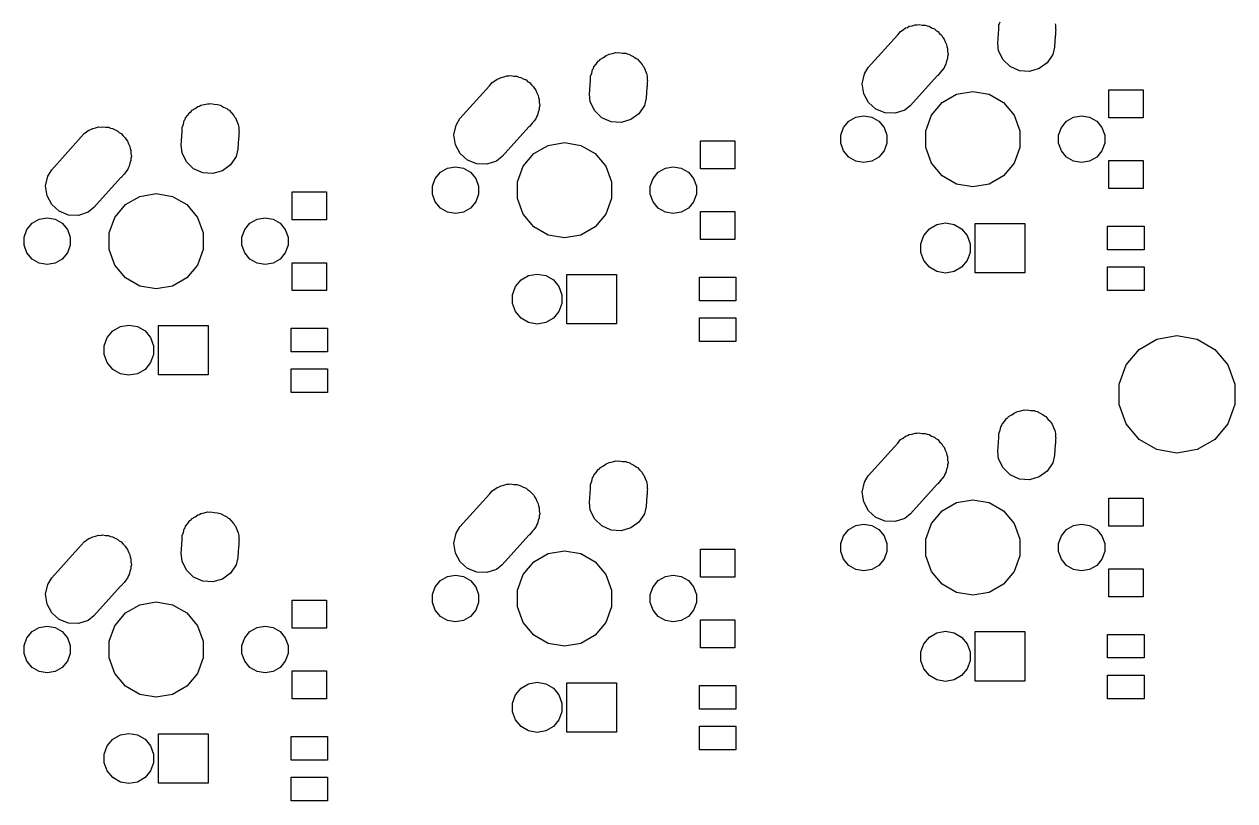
# Model space of a CAD drawing. Extents: x 31 to 333, y -143 to -29.
# Drawn here: x 203.4 to 259.9, y -88 to -51.8 of the extents above; entities that cross this region are included whole.
import ezdxf

# ---------------------------------------------------------------- set-up
doc = ezdxf.new("R2010")
doc.units = 0
doc.header["$MEASUREMENT"] = 0
doc.layers.add('BLACK', color=7, linetype='CONTINUOUS')

msp = doc.modelspace()

# ---------------------------------------------------------------- linework, layer by layer
at = {"layer": 'BLACK', "linetype": 'CONTINUOUS'}
for p, q in [((244.516, -51.9631), (244.607, -51.9335)), ((244.607, -51.9335), (244.69, -51.8857)), ((244.69, -51.8857), (244.828, -51.8614)), ((244.828, -51.8614), (244.96, -51.818)), ((244.96, -51.818), (245.056, -51.8211)), ((245.056, -51.8211), (245.15, -51.8046)), ((245.15, -51.8046), (245.288, -51.8288)), ((245.288, -51.8288), (245.427, -51.8335)), ((245.427, -51.8335), (245.516, -51.8691)), ((245.516, -51.8691), (245.61, -51.8857)), ((245.61, -51.8857), (245.731, -51.9556)), ((245.731, -51.9556), (245.861, -52.0078)), ((248.865, -51.8364), (248.921, -51.6827)), ((248.865, -52.0244), (248.865, -51.8364)), ((251.491, -51.7691), (251.515, -51.8364)), ((251.515, -51.8364), (251.515, -51.9999)), ((242.776, -53.8114), (244.149, -52.2815)), ((244.149, -52.2815), (244.285, -52.1193)), ((244.285, -52.1193), (244.406, -52.0494)), ((244.406, -52.0494), (244.516, -51.9631)), ((245.861, -52.0078), (245.932, -52.0716)), ((245.932, -52.0716), (246.015, -52.1193)), ((246.015, -52.1193), (246.105, -52.2264)), ((246.105, -52.2264), (246.209, -52.3198)), ((246.209, -52.3198), (246.254, -52.4041)), ((246.254, -52.4041), (246.315, -52.4773)), ((246.315, -52.4773), (246.363, -52.6087)), ((248.82, -52.6745), (248.865, -52.0244)), ((251.499, -52.3476), (251.464, -52.8568)), ((251.515, -52.3036), (251.499, -52.3476)), ((251.515, -51.9999), (251.52, -52.0455)), ((251.52, -52.0455), (251.515, -52.1156)), ((251.515, -52.1156), (251.515, -52.3036)), ((246.363, -52.6087), (246.429, -52.732)), ((246.429, -52.732), (246.442, -52.8266)), ((246.442, -52.8266), (246.475, -52.9164)), ((246.475, -52.9164), (246.475, -53.0562)), ((246.475, -53.0562), (246.495, -53.1946)), ((248.857, -53.0221), (248.82, -52.6745)), ((249.062, -53.4419), (248.857, -53.0221)), ((251.464, -52.8568), (251.38, -53.1961)), ((229.975, -53.7785), (230.08, -53.6532)), ((230.08, -53.6532), (230.171, -53.5176)), ((230.171, -53.5176), (230.229, -53.4754)), ((230.229, -53.4754), (230.275, -53.4206)), ((230.275, -53.4206), (230.417, -53.3388)), ((230.417, -53.3388), (230.549, -53.2425)), ((230.549, -53.2425), (230.618, -53.2227)), ((230.618, -53.2227), (230.68, -53.1869)), ((230.68, -53.1869), (230.841, -53.1585)), ((230.841, -53.1585), (230.998, -53.1133)), ((230.998, -53.1133), (231.069, -53.1182)), ((231.069, -53.1182), (231.14, -53.1058)), ((231.14, -53.1058), (231.301, -53.1342)), ((231.301, -53.1342), (231.464, -53.1455)), ((231.464, -53.1455), (231.53, -53.1745)), ((231.53, -53.1745), (231.6, -53.1869)), ((231.6, -53.1869), (231.742, -53.2687)), ((231.742, -53.2687), (231.891, -53.3351)), ((231.891, -53.3351), (231.943, -53.3848)), ((231.943, -53.3848), (232.005, -53.4206)), ((232.005, -53.4206), (232.11, -53.5459)), ((232.11, -53.5459), (232.228, -53.6594)), ((246.398, -53.6518), (246.348, -53.733)), ((246.427, -53.515), (246.398, -53.6518)), ((246.475, -53.3836), (246.427, -53.515)), ((246.495, -53.1946), (246.475, -53.2881)), ((246.475, -53.2881), (246.475, -53.3836)), ((249.399, -53.7661), (249.062, -53.4419)), ((251.119, -53.5837), (250.741, -53.8587)), ((251.38, -53.1961), (251.119, -53.5837)), ((225.778, -54.2427), (225.91, -54.1992)), ((225.91, -54.1992), (226.006, -54.2024)), ((226.006, -54.2024), (226.1, -54.1858)), ((226.1, -54.1858), (226.238, -54.2101)), ((226.238, -54.2101), (226.377, -54.2147)), ((226.377, -54.2147), (226.466, -54.2504)), ((229.815, -54.2176), (229.871, -54.0639)), ((229.815, -54.4056), (229.815, -54.2176)), ((229.871, -54.0639), (229.91, -53.9052)), ((229.91, -53.9052), (229.95, -53.8458)), ((229.95, -53.8458), (229.975, -53.7785)), ((232.228, -53.6594), (232.259, -53.7237)), ((232.259, -53.7237), (232.305, -53.7785)), ((232.305, -53.7785), (232.361, -53.9322)), ((232.361, -53.9322), (232.433, -54.0792)), ((232.433, -54.0792), (232.441, -54.1503)), ((232.441, -54.1503), (232.465, -54.2176)), ((232.465, -54.2176), (232.465, -54.3812)), ((242.495, -54.5654), (242.592, -54.1082)), ((242.592, -54.1082), (242.776, -53.8114)), ((245.995, -54.192), (244.749, -55.5812)), ((246.015, -54.1807), (245.995, -54.192)), ((246.151, -54.0186), (246.015, -54.1807)), ((246.214, -53.9486), (246.151, -54.0186)), ((246.225, -53.9298), (246.214, -53.9486)), ((246.315, -53.8227), (246.225, -53.9298)), ((246.348, -53.733), (246.315, -53.8227)), ((249.826, -53.9558), (249.399, -53.7661)), ((250.292, -53.9879), (249.826, -53.9558)), ((250.741, -53.8587), (250.292, -53.9879)), ((223.726, -56.1926), (225.099, -54.6627)), ((225.099, -54.6627), (225.235, -54.5006)), ((225.235, -54.5006), (225.356, -54.4307)), ((225.356, -54.4307), (225.466, -54.3444)), ((225.466, -54.3444), (225.557, -54.3147)), ((225.557, -54.3147), (225.64, -54.2669)), ((225.64, -54.2669), (225.778, -54.2427)), ((226.466, -54.2504), (226.56, -54.2669)), ((226.56, -54.2669), (226.681, -54.3369)), ((226.681, -54.3369), (226.811, -54.389)), ((226.811, -54.389), (226.882, -54.4528)), ((226.882, -54.4528), (226.965, -54.5006)), ((226.965, -54.5006), (227.055, -54.6077)), ((227.055, -54.6077), (227.159, -54.7011)), ((227.159, -54.7011), (227.204, -54.7854)), ((227.204, -54.7854), (227.265, -54.8585)), ((229.77, -55.0557), (229.815, -54.4056)), ((232.449, -54.7288), (232.414, -55.2381)), ((232.465, -54.6849), (232.449, -54.7288)), ((232.465, -54.3812), (232.47, -54.4268)), ((232.47, -54.4268), (232.465, -54.4969)), ((232.465, -54.4969), (232.465, -54.6849)), ((242.561, -55.028), (242.495, -54.5654)), ((227.265, -54.8585), (227.313, -54.9899)), ((227.313, -54.9899), (227.379, -55.1133)), ((227.379, -55.1133), (227.392, -55.2078)), ((227.392, -55.2078), (227.425, -55.2976)), ((227.425, -55.2976), (227.425, -55.4374)), ((229.807, -55.4033), (229.77, -55.0557)), ((232.414, -55.2381), (232.33, -55.5773)), ((242.781, -55.4402), (242.561, -55.028)), ((246.218, -55.4434), (246.888, -55.0566)), ((246.888, -55.0566), (247.65, -54.9223)), ((247.65, -54.9223), (248.412, -55.0566)), ((248.412, -55.0566), (249.082, -55.4434)), ((253.994, -56.15), (253.994, -54.85)), ((253.994, -54.85), (255.594, -54.85)), ((255.594, -54.85), (255.594, -56.15)), ((211.03, -56.0345), (211.121, -55.8988)), ((211.121, -55.8988), (211.179, -55.8567)), ((211.179, -55.8567), (211.225, -55.8018)), ((211.225, -55.8018), (211.367, -55.7201)), ((211.367, -55.7201), (211.499, -55.6238)), ((211.499, -55.6238), (211.568, -55.604)), ((211.568, -55.604), (211.63, -55.5682)), ((211.63, -55.5682), (211.791, -55.5398)), ((211.791, -55.5398), (211.948, -55.4946)), ((211.948, -55.4946), (212.019, -55.4995)), ((212.019, -55.4995), (212.09, -55.4871)), ((212.09, -55.4871), (212.251, -55.5155)), ((212.251, -55.5155), (212.414, -55.5267)), ((212.414, -55.5267), (212.48, -55.5558)), ((212.48, -55.5558), (212.55, -55.5682)), ((212.55, -55.5682), (212.692, -55.65)), ((212.692, -55.65), (212.841, -55.7164)), ((212.841, -55.7164), (212.893, -55.766)), ((212.893, -55.766), (212.955, -55.8018)), ((212.955, -55.8018), (213.06, -55.9271)), ((227.377, -55.8963), (227.348, -56.0331)), ((227.425, -55.7649), (227.377, -55.8963)), ((227.425, -55.4374), (227.445, -55.5759)), ((227.445, -55.5759), (227.425, -55.6694)), ((227.425, -55.6694), (227.425, -55.7649)), ((230.012, -55.8231), (229.807, -55.4033)), ((230.349, -56.1474), (230.012, -55.8231)), ((232.33, -55.5773), (232.069, -55.9649)), ((243.129, -55.7522), (242.781, -55.4402)), ((243.563, -55.9265), (243.129, -55.7522)), ((244.474, -55.7969), (244.03, -55.942)), ((244.749, -55.5812), (244.474, -55.7969)), ((245.721, -56.0361), (246.218, -55.4434)), ((249.082, -55.4434), (249.579, -56.0361)), ((210.765, -56.5989), (210.821, -56.4452)), ((210.821, -56.4452), (210.86, -56.2864)), ((210.86, -56.2864), (210.9, -56.227)), ((210.9, -56.227), (210.925, -56.1598)), ((210.925, -56.1598), (211.03, -56.0345)), ((213.06, -55.9271), (213.178, -56.0406)), ((213.178, -56.0406), (213.209, -56.1049)), ((213.209, -56.1049), (213.255, -56.1598)), ((213.255, -56.1598), (213.311, -56.3135)), ((213.311, -56.3135), (213.383, -56.4604)), ((213.383, -56.4604), (213.391, -56.5316)), ((223.542, -56.4894), (223.726, -56.1926)), ((227.101, -56.3998), (226.965, -56.5619)), ((227.164, -56.3299), (227.101, -56.3998)), ((227.175, -56.3111), (227.164, -56.3299)), ((227.265, -56.204), (227.175, -56.3111)), ((227.298, -56.1142), (227.265, -56.204)), ((227.348, -56.0331), (227.298, -56.1142)), ((230.776, -56.337), (230.349, -56.1474)), ((231.242, -56.3692), (230.776, -56.337)), ((231.691, -56.24), (231.242, -56.3692)), ((232.069, -55.9649), (231.691, -56.24)), ((241.625, -56.6042), (241.868, -56.3138)), ((241.868, -56.3138), (242.197, -56.1242)), ((242.197, -56.1242), (242.57, -56.0584)), ((242.57, -56.0584), (242.943, -56.1242)), ((242.943, -56.1242), (243.272, -56.3138)), ((243.272, -56.3138), (243.515, -56.6042)), ((244.03, -55.942), (243.563, -55.9265)), ((245.456, -56.7632), (245.721, -56.0361)), ((249.579, -56.0361), (249.844, -56.7632)), ((251.785, -56.6042), (252.028, -56.3138)), ((252.028, -56.3138), (252.357, -56.1242)), ((252.357, -56.1242), (252.73, -56.0584)), ((252.73, -56.0584), (253.103, -56.1242)), ((253.103, -56.1242), (253.432, -56.3138)), ((253.432, -56.3138), (253.675, -56.6042)), ((255.594, -56.15), (253.994, -56.15)), ((204.676, -58.5739), (206.049, -57.044)), ((206.049, -57.044), (206.185, -56.8818)), ((206.185, -56.8818), (206.306, -56.8119)), ((206.306, -56.8119), (206.416, -56.7256)), ((206.416, -56.7256), (206.507, -56.696)), ((206.507, -56.696), (206.59, -56.6482)), ((206.59, -56.6482), (206.728, -56.6239)), ((206.728, -56.6239), (206.86, -56.5805)), ((206.86, -56.5805), (206.956, -56.5836)), ((206.956, -56.5836), (207.05, -56.5671)), ((207.05, -56.5671), (207.188, -56.5913)), ((207.188, -56.5913), (207.327, -56.596)), ((207.327, -56.596), (207.416, -56.6316)), ((207.416, -56.6316), (207.51, -56.6482)), ((207.51, -56.6482), (207.631, -56.7181)), ((207.631, -56.7181), (207.761, -56.7703)), ((207.761, -56.7703), (207.832, -56.8341)), ((207.832, -56.8341), (207.915, -56.8818)), ((207.915, -56.8818), (208.005, -56.9889)), ((208.005, -56.9889), (208.109, -57.0823)), ((210.72, -57.437), (210.765, -56.7869)), ((210.765, -56.7869), (210.765, -56.5989)), ((213.391, -56.5316), (213.415, -56.5989)), ((213.415, -56.5989), (213.415, -56.7624)), ((213.415, -56.7624), (213.42, -56.808)), ((213.42, -56.808), (213.415, -56.8781)), ((213.415, -56.8781), (213.415, -57.0661)), ((223.445, -56.9466), (223.542, -56.4894)), ((223.511, -57.4092), (223.445, -56.9466)), ((226.945, -56.5732), (225.699, -57.9624)), ((226.965, -56.5619), (226.945, -56.5732)), ((241.495, -56.9604), (241.625, -56.6042)), ((241.495, -57.3396), (241.495, -56.9604)), ((243.515, -56.6042), (243.645, -56.9604)), ((243.645, -56.9604), (243.645, -57.3396)), ((245.456, -57.5368), (245.456, -56.7632)), ((249.844, -56.7632), (249.844, -57.5368)), ((251.655, -56.9604), (251.785, -56.6042)), ((251.655, -57.3396), (251.655, -56.9604)), ((253.675, -56.6042), (253.805, -56.9604)), ((253.805, -56.9604), (253.805, -57.3396)), ((208.109, -57.0823), (208.154, -57.1666)), ((208.154, -57.1666), (208.215, -57.2398)), ((208.215, -57.2398), (208.263, -57.3712)), ((208.263, -57.3712), (208.329, -57.4945)), ((208.329, -57.4945), (208.342, -57.5891)), ((208.342, -57.5891), (208.375, -57.6789)), ((210.757, -57.7846), (210.72, -57.437)), ((213.399, -57.1101), (213.364, -57.6193)), ((213.415, -57.0661), (213.399, -57.1101)), ((223.731, -57.8214), (223.511, -57.4092)), ((227.168, -57.8247), (227.838, -57.4379)), ((227.838, -57.4379), (228.6, -57.3035)), ((228.6, -57.3035), (229.362, -57.4379)), ((229.362, -57.4379), (230.032, -57.8247)), ((234.944, -58.5312), (234.944, -57.2312)), ((234.944, -57.2312), (236.544, -57.2312)), ((236.544, -57.2312), (236.544, -58.5312)), ((241.625, -57.6958), (241.495, -57.3396)), ((243.645, -57.3396), (243.515, -57.6958)), ((245.721, -58.2639), (245.456, -57.5368)), ((249.844, -57.5368), (249.579, -58.2639)), ((251.785, -57.6958), (251.655, -57.3396)), ((253.805, -57.3396), (253.675, -57.6958)), ((208.375, -58.1461), (208.327, -58.2775)), ((208.375, -57.6789), (208.375, -57.8187)), ((208.375, -57.8187), (208.395, -57.9571)), ((208.395, -57.9571), (208.375, -58.0506)), ((208.375, -58.0506), (208.375, -58.1461)), ((210.962, -58.2044), (210.757, -57.7846)), ((213.28, -57.9586), (213.019, -58.3462)), ((213.364, -57.6193), (213.28, -57.9586)), ((224.079, -58.1335), (223.731, -57.8214)), ((224.513, -58.3078), (224.079, -58.1335)), ((225.699, -57.9624), (225.424, -58.1781)), ((226.671, -58.4174), (227.168, -57.8247)), ((230.032, -57.8247), (230.529, -58.4174)), ((241.868, -57.9862), (241.625, -57.6958)), ((242.197, -58.1758), (241.868, -57.9862)), ((243.272, -57.9862), (242.943, -58.1758)), ((243.515, -57.6958), (243.272, -57.9862)), ((252.028, -57.9862), (251.785, -57.6958)), ((252.357, -58.1758), (252.028, -57.9862)), ((253.432, -57.9862), (253.103, -58.1758)), ((253.675, -57.6958), (253.432, -57.9862)), ((253.994, -59.45), (253.994, -58.15)), ((253.994, -58.15), (255.594, -58.15)), ((255.594, -58.15), (255.594, -59.45)), ((204.492, -58.8707), (204.676, -58.5739)), ((208.114, -58.7111), (208.051, -58.7811)), ((208.125, -58.6923), (208.114, -58.7111)), ((208.215, -58.5852), (208.125, -58.6923)), ((208.248, -58.4955), (208.215, -58.5852)), ((208.298, -58.4143), (208.248, -58.4955)), ((208.327, -58.2775), (208.298, -58.4143)), ((211.299, -58.5286), (210.962, -58.2044)), ((211.726, -58.7183), (211.299, -58.5286)), ((212.192, -58.7504), (211.726, -58.7183)), ((212.641, -58.6212), (212.192, -58.7504)), ((213.019, -58.3462), (212.641, -58.6212)), ((222.575, -58.9855), (222.818, -58.695)), ((222.818, -58.695), (223.147, -58.5055)), ((223.147, -58.5055), (223.52, -58.4397)), ((223.52, -58.4397), (223.893, -58.5055)), ((223.893, -58.5055), (224.222, -58.695)), ((224.222, -58.695), (224.465, -58.9855)), ((224.98, -58.3233), (224.513, -58.3078)), ((225.424, -58.1781), (224.98, -58.3233)), ((226.406, -59.1444), (226.671, -58.4174)), ((230.529, -58.4174), (230.794, -59.1444)), ((232.735, -58.9855), (232.978, -58.695)), ((232.978, -58.695), (233.307, -58.5055)), ((233.307, -58.5055), (233.68, -58.4397)), ((233.68, -58.4397), (234.053, -58.5055)), ((234.053, -58.5055), (234.382, -58.695)), ((234.382, -58.695), (234.625, -58.9855)), ((236.544, -58.5312), (234.944, -58.5312)), ((242.57, -58.2416), (242.197, -58.1758)), ((242.943, -58.1758), (242.57, -58.2416)), ((246.218, -58.8566), (245.721, -58.2639)), ((249.579, -58.2639), (249.082, -58.8566)), ((252.73, -58.2416), (252.357, -58.1758)), ((253.103, -58.1758), (252.73, -58.2416)), ((204.395, -59.3279), (204.492, -58.8707)), ((207.895, -58.9545), (206.649, -60.3437)), ((207.915, -58.9432), (207.895, -58.9545)), ((208.051, -58.7811), (207.915, -58.9432)), ((222.445, -59.3417), (222.575, -58.9855)), ((224.465, -58.9855), (224.595, -59.3417)), ((226.406, -59.9181), (226.406, -59.1444)), ((230.794, -59.1444), (230.794, -59.9181)), ((232.605, -59.3417), (232.735, -58.9855)), ((234.625, -58.9855), (234.755, -59.3417)), ((246.888, -59.2434), (246.218, -58.8566)), ((247.65, -59.3777), (246.888, -59.2434)), ((248.412, -59.2434), (247.65, -59.3777)), ((249.082, -58.8566), (248.412, -59.2434)), ((204.461, -59.7905), (204.395, -59.3279)), ((204.681, -60.2027), (204.461, -59.7905)), ((208.118, -60.2059), (208.788, -59.8191)), ((208.788, -59.8191), (209.55, -59.6848)), ((209.55, -59.6848), (210.312, -59.8191)), ((210.312, -59.8191), (210.982, -60.2059)), ((215.894, -60.9125), (215.894, -59.6125)), ((215.894, -59.6125), (217.494, -59.6125)), ((217.494, -59.6125), (217.494, -60.9125)), ((222.445, -59.7208), (222.445, -59.3417)), ((222.575, -60.077), (222.445, -59.7208)), ((224.595, -59.7208), (224.465, -60.077)), ((224.595, -59.3417), (224.595, -59.7208)), ((232.605, -59.7208), (232.605, -59.3417)), ((232.735, -60.077), (232.605, -59.7208)), ((234.755, -59.7208), (234.625, -60.077)), ((234.755, -59.3417), (234.755, -59.7208)), ((255.594, -59.45), (253.994, -59.45)), ((205.029, -60.5147), (204.681, -60.2027)), ((206.649, -60.3437), (206.374, -60.5594)), ((207.621, -60.7986), (208.118, -60.2059)), ((210.982, -60.2059), (211.479, -60.7986)), ((222.818, -60.3675), (222.575, -60.077)), ((223.147, -60.557), (222.818, -60.3675)), ((224.222, -60.3675), (223.893, -60.557)), ((224.465, -60.077), (224.222, -60.3675)), ((226.671, -60.6451), (226.406, -59.9181)), ((230.794, -59.9181), (230.529, -60.6451)), ((232.978, -60.3675), (232.735, -60.077)), ((233.307, -60.557), (232.978, -60.3675)), ((234.382, -60.3675), (234.053, -60.557)), ((234.625, -60.077), (234.382, -60.3675)), ((203.768, -61.0763), (204.097, -60.8867)), ((204.097, -60.8867), (204.47, -60.8209)), ((204.47, -60.8209), (204.843, -60.8867)), ((204.843, -60.8867), (205.172, -61.0763)), ((205.463, -60.689), (205.029, -60.5147)), ((205.93, -60.7045), (205.463, -60.689)), ((206.374, -60.5594), (205.93, -60.7045)), ((207.356, -61.5257), (207.621, -60.7986)), ((211.479, -60.7986), (211.744, -61.5257)), ((213.928, -61.0763), (214.257, -60.8867)), ((214.257, -60.8867), (214.63, -60.8209)), ((214.63, -60.8209), (215.003, -60.8867)), ((215.003, -60.8867), (215.332, -61.0763)), ((217.494, -60.9125), (215.894, -60.9125)), ((223.52, -60.6228), (223.147, -60.557)), ((223.893, -60.557), (223.52, -60.6228)), ((227.168, -61.2378), (226.671, -60.6451)), ((230.529, -60.6451), (230.032, -61.2378)), ((233.68, -60.6228), (233.307, -60.557)), ((234.053, -60.557), (233.68, -60.6228)), ((234.944, -61.8312), (234.944, -60.5312)), ((234.944, -60.5312), (236.544, -60.5312)), ((236.544, -60.5312), (236.544, -61.8312)), ((203.395, -61.7229), (203.525, -61.3667)), ((203.525, -61.3667), (203.768, -61.0763)), ((205.172, -61.0763), (205.415, -61.3667)), ((205.415, -61.3667), (205.545, -61.7229)), ((207.356, -62.2993), (207.356, -61.5257)), ((211.744, -61.5257), (211.744, -62.2993)), ((213.555, -61.7229), (213.685, -61.3667)), ((213.685, -61.3667), (213.928, -61.0763)), ((215.332, -61.0763), (215.575, -61.3667)), ((215.575, -61.3667), (215.705, -61.7229)), ((227.838, -61.6246), (227.168, -61.2378)), ((230.032, -61.2378), (229.362, -61.6246)), ((245.367, -61.6449), (245.628, -61.3335)), ((245.628, -61.3335), (245.98, -61.1303)), ((245.98, -61.1303), (246.38, -61.0597)), ((246.38, -61.0597), (246.78, -61.1303)), ((246.78, -61.1303), (247.132, -61.3335)), ((247.132, -61.3335), (247.393, -61.6449)), ((247.767, -63.3825), (247.767, -61.0775)), ((247.767, -61.0775), (250.072, -61.0775)), ((250.072, -61.0775), (250.072, -63.3825)), ((253.944, -62.3062), (253.944, -61.2062)), ((253.944, -61.2062), (255.644, -61.2062)), ((255.644, -61.2062), (255.644, -62.3062)), ((203.395, -62.1021), (203.395, -61.7229)), ((203.525, -62.4583), (203.395, -62.1021)), ((205.545, -62.1021), (205.415, -62.4583)), ((205.545, -61.7229), (205.545, -62.1021)), ((213.555, -62.1021), (213.555, -61.7229)), ((213.685, -62.4583), (213.555, -62.1021)), ((215.705, -62.1021), (215.575, -62.4583)), ((215.705, -61.7229), (215.705, -62.1021)), ((228.6, -61.759), (227.838, -61.6246)), ((229.362, -61.6246), (228.6, -61.759)), ((236.544, -61.8312), (234.944, -61.8312)), ((245.227, -62.0268), (245.367, -61.6449)), ((245.227, -62.4332), (245.227, -62.0268)), ((247.393, -61.6449), (247.532, -62.0268)), ((247.532, -62.0268), (247.532, -62.4332)), ((203.768, -62.7487), (203.525, -62.4583)), ((205.415, -62.4583), (205.172, -62.7487)), ((207.621, -63.0264), (207.356, -62.2993)), ((211.744, -62.2993), (211.479, -63.0264)), ((213.928, -62.7487), (213.685, -62.4583)), ((215.575, -62.4583), (215.332, -62.7487)), ((245.367, -62.8151), (245.227, -62.4332)), ((247.532, -62.4332), (247.393, -62.8151)), ((255.644, -62.3062), (253.944, -62.3062)), ((204.097, -62.9383), (203.768, -62.7487)), ((204.47, -63.0041), (204.097, -62.9383)), ((204.843, -62.9383), (204.47, -63.0041)), ((205.172, -62.7487), (204.843, -62.9383)), ((208.118, -63.6191), (207.621, -63.0264)), ((211.479, -63.0264), (210.982, -63.6191)), ((214.257, -62.9383), (213.928, -62.7487)), ((214.63, -63.0041), (214.257, -62.9383)), ((215.003, -62.9383), (214.63, -63.0041)), ((215.332, -62.7487), (215.003, -62.9383)), ((215.894, -64.2125), (215.894, -62.9125)), ((215.894, -62.9125), (217.494, -62.9125)), ((217.494, -62.9125), (217.494, -64.2125)), ((245.628, -63.1265), (245.367, -62.8151)), ((245.98, -63.3297), (245.628, -63.1265)), ((247.132, -63.1265), (246.78, -63.3297)), ((247.393, -62.8151), (247.132, -63.1265)), ((253.944, -64.2062), (253.944, -63.1062)), ((253.944, -63.1062), (255.644, -63.1062)), ((255.644, -63.1062), (255.644, -64.2062)), ((208.788, -64.0059), (208.118, -63.6191)), ((210.982, -63.6191), (210.312, -64.0059)), ((226.317, -64.0261), (226.578, -63.7148)), ((226.578, -63.7148), (226.93, -63.5115)), ((226.93, -63.5115), (227.33, -63.441)), ((227.33, -63.441), (227.73, -63.5115)), ((227.73, -63.5115), (228.082, -63.7148)), ((228.082, -63.7148), (228.343, -64.0261)), ((228.718, -65.7638), (228.718, -63.4587)), ((228.718, -63.4587), (231.022, -63.4587)), ((231.022, -63.4587), (231.022, -65.7638)), ((234.894, -64.6875), (234.894, -63.5875)), ((234.894, -63.5875), (236.594, -63.5875)), ((236.594, -63.5875), (236.594, -64.6875)), ((246.38, -63.4003), (245.98, -63.3297)), ((246.78, -63.3297), (246.38, -63.4003)), ((250.072, -63.3825), (247.767, -63.3825)), ((209.55, -64.1402), (208.788, -64.0059)), ((210.312, -64.0059), (209.55, -64.1402)), ((217.494, -64.2125), (215.894, -64.2125)), ((226.177, -64.408), (226.317, -64.0261)), ((228.343, -64.0261), (228.482, -64.408)), ((255.644, -64.2062), (253.944, -64.2062)), ((226.177, -64.8145), (226.177, -64.408)), ((226.317, -65.1964), (226.177, -64.8145)), ((228.482, -64.8145), (228.343, -65.1964)), ((228.482, -64.408), (228.482, -64.8145)), ((236.594, -64.6875), (234.894, -64.6875)), ((226.578, -65.5077), (226.317, -65.1964)), ((226.93, -65.711), (226.578, -65.5077)), ((228.082, -65.5077), (227.73, -65.711)), ((228.343, -65.1964), (228.082, -65.5077)), ((234.894, -66.5875), (234.894, -65.4875)), ((234.894, -65.4875), (236.594, -65.4875)), ((236.594, -65.4875), (236.594, -66.5875)), ((207.528, -66.096), (207.88, -65.8928)), ((207.88, -65.8928), (208.28, -65.8222)), ((208.28, -65.8222), (208.68, -65.8928)), ((208.68, -65.8928), (209.032, -66.096)), ((209.667, -68.145), (209.667, -65.84)), ((209.667, -65.84), (211.972, -65.84)), ((211.972, -65.84), (211.972, -68.145)), ((215.844, -67.0687), (215.844, -65.9688)), ((215.844, -65.9688), (217.544, -65.9688)), ((217.544, -65.9688), (217.544, -67.0687)), ((227.33, -65.7815), (226.93, -65.711)), ((227.73, -65.711), (227.33, -65.7815)), ((231.022, -65.7638), (228.718, -65.7638)), ((207.127, -66.7893), (207.267, -66.4074)), ((207.267, -66.4074), (207.528, -66.096)), ((209.032, -66.096), (209.293, -66.4074)), ((209.293, -66.4074), (209.433, -66.7893)), ((236.594, -66.5875), (234.894, -66.5875)), ((255.413, -66.956), (256.237, -66.4799)), ((256.237, -66.4799), (257.175, -66.3146)), ((257.175, -66.3146), (258.113, -66.4799)), ((258.113, -66.4799), (258.937, -66.956)), ((207.127, -67.1957), (207.127, -66.7893)), ((207.267, -67.5776), (207.127, -67.1957)), ((209.433, -67.1957), (209.293, -67.5776)), ((209.433, -66.7893), (209.433, -67.1957)), ((217.544, -67.0687), (215.844, -67.0687)), ((254.801, -67.6854), (255.413, -66.956)), ((258.937, -66.956), (259.549, -67.6854)), ((207.528, -67.889), (207.267, -67.5776)), ((209.293, -67.5776), (209.032, -67.889)), ((254.475, -68.5802), (254.801, -67.6854)), ((259.549, -67.6854), (259.875, -68.5802)), ((207.88, -68.0922), (207.528, -67.889)), ((208.28, -68.1628), (207.88, -68.0922)), ((208.68, -68.0922), (208.28, -68.1628)), ((209.032, -67.889), (208.68, -68.0922)), ((211.972, -68.145), (209.667, -68.145)), ((215.844, -68.9688), (215.844, -67.8687)), ((215.844, -67.8687), (217.544, -67.8687)), ((217.544, -67.8687), (217.544, -68.9688)), ((254.475, -69.5323), (254.475, -68.5802)), ((259.875, -68.5802), (259.875, -69.5323)), ((217.544, -68.9688), (215.844, -68.9688)), ((249.325, -70.0893), (249.467, -70.0076)), ((249.467, -70.0076), (249.599, -69.9113)), ((249.599, -69.9113), (249.668, -69.8915)), ((249.668, -69.8915), (249.73, -69.8557)), ((249.73, -69.8557), (249.891, -69.8273)), ((249.891, -69.8273), (250.048, -69.7821)), ((250.048, -69.7821), (250.119, -69.787)), ((250.119, -69.787), (250.19, -69.7746)), ((250.19, -69.7746), (250.351, -69.803)), ((250.351, -69.803), (250.514, -69.8142)), ((250.514, -69.8142), (250.58, -69.8433)), ((250.58, -69.8433), (250.65, -69.8557)), ((250.65, -69.8557), (250.792, -69.9375)), ((250.792, -69.9375), (250.941, -70.0039)), ((250.941, -70.0039), (250.993, -70.0535)), ((254.801, -70.4271), (254.475, -69.5323)), ((259.875, -69.5323), (259.549, -70.4271)), ((248.921, -70.7327), (248.96, -70.5739)), ((248.96, -70.5739), (249, -70.5145)), ((249, -70.5145), (249.025, -70.4473)), ((249.025, -70.4473), (249.13, -70.322)), ((249.13, -70.322), (249.221, -70.1863)), ((249.221, -70.1863), (249.279, -70.1442)), ((249.279, -70.1442), (249.325, -70.0893)), ((250.993, -70.0535), (251.055, -70.0893)), ((251.055, -70.0893), (251.16, -70.2146)), ((251.16, -70.2146), (251.278, -70.3281)), ((251.278, -70.3281), (251.309, -70.3924)), ((251.309, -70.3924), (251.355, -70.4473)), ((251.355, -70.4473), (251.411, -70.601)), ((255.413, -71.1565), (254.801, -70.4271)), ((259.549, -70.4271), (258.937, -71.1565)), ((244.285, -71.1693), (244.406, -71.0994)), ((244.406, -71.0994), (244.516, -71.0131)), ((244.516, -71.0131), (244.607, -70.9835)), ((244.607, -70.9835), (244.69, -70.9357)), ((244.69, -70.9357), (244.828, -70.9114)), ((244.828, -70.9114), (244.96, -70.868)), ((244.96, -70.868), (245.056, -70.8712)), ((245.056, -70.8712), (245.15, -70.8546)), ((245.15, -70.8546), (245.288, -70.8788)), ((245.288, -70.8788), (245.427, -70.8835)), ((245.427, -70.8835), (245.516, -70.9191)), ((245.516, -70.9191), (245.61, -70.9357)), ((245.61, -70.9357), (245.731, -71.0056)), ((245.731, -71.0056), (245.861, -71.0578)), ((245.861, -71.0578), (245.932, -71.1216)), ((245.932, -71.1216), (246.015, -71.1693)), ((248.82, -71.7245), (248.865, -71.0744)), ((248.865, -70.8864), (248.921, -70.7327)), ((248.865, -71.0744), (248.865, -70.8864)), ((251.411, -70.601), (251.483, -70.7479)), ((251.483, -70.7479), (251.491, -70.8191)), ((251.491, -70.8191), (251.515, -70.8864)), ((251.515, -70.8864), (251.515, -71.0499)), ((251.515, -71.0499), (251.52, -71.0955)), ((251.52, -71.0955), (251.515, -71.1656)), ((256.237, -71.6326), (255.413, -71.1565)), ((258.937, -71.1565), (258.113, -71.6326)), ((242.776, -72.8614), (244.149, -71.3315)), ((244.149, -71.3315), (244.285, -71.1693)), ((246.015, -71.1693), (246.105, -71.2764)), ((246.105, -71.2764), (246.209, -71.3698)), ((246.209, -71.3698), (246.254, -71.4541)), ((246.254, -71.4541), (246.315, -71.5273)), ((246.315, -71.5273), (246.363, -71.6587)), ((246.363, -71.6587), (246.429, -71.782)), ((248.857, -72.0721), (248.82, -71.7245)), ((251.499, -71.3976), (251.464, -71.9068)), ((251.515, -71.3536), (251.499, -71.3976)), ((251.515, -71.1656), (251.515, -71.3536)), ((257.175, -71.7979), (256.237, -71.6326)), ((258.113, -71.6326), (257.175, -71.7979)), ((230.417, -72.3888), (230.549, -72.2925)), ((230.549, -72.2925), (230.618, -72.2727)), ((230.618, -72.2727), (230.68, -72.2369)), ((230.68, -72.2369), (230.841, -72.2085)), ((230.841, -72.2085), (230.998, -72.1633)), ((230.998, -72.1633), (231.069, -72.1682)), ((231.069, -72.1682), (231.14, -72.1558)), ((231.14, -72.1558), (231.301, -72.1842)), ((231.301, -72.1842), (231.464, -72.1955)), ((231.464, -72.1955), (231.53, -72.2245)), ((231.53, -72.2245), (231.6, -72.2369)), ((231.6, -72.2369), (231.742, -72.3187)), ((246.429, -71.782), (246.442, -71.8766)), ((246.442, -71.8766), (246.475, -71.9664)), ((246.475, -71.9664), (246.475, -72.1062)), ((246.475, -72.1062), (246.495, -72.2446)), ((246.495, -72.2446), (246.475, -72.3381)), ((249.062, -72.4919), (248.857, -72.0721)), ((251.38, -72.2461), (251.119, -72.6337)), ((251.464, -71.9068), (251.38, -72.2461)), ((229.95, -72.8958), (229.975, -72.8285)), ((229.975, -72.8285), (230.08, -72.7032)), ((230.08, -72.7032), (230.171, -72.5676)), ((230.171, -72.5676), (230.229, -72.5254)), ((230.229, -72.5254), (230.275, -72.4706)), ((230.275, -72.4706), (230.417, -72.3888)), ((231.742, -72.3187), (231.891, -72.3851)), ((231.891, -72.3851), (231.943, -72.4348)), ((231.943, -72.4348), (232.005, -72.4706)), ((232.005, -72.4706), (232.11, -72.5959)), ((232.11, -72.5959), (232.228, -72.7094)), ((232.228, -72.7094), (232.259, -72.7737)), ((232.259, -72.7737), (232.305, -72.8285)), ((232.305, -72.8285), (232.361, -72.9822)), ((246.348, -72.783), (246.315, -72.8727)), ((246.398, -72.7018), (246.348, -72.783)), ((246.427, -72.565), (246.398, -72.7018)), ((246.475, -72.4336), (246.427, -72.565)), ((246.475, -72.3381), (246.475, -72.4336)), ((249.399, -72.8161), (249.062, -72.4919)), ((249.826, -73.0058), (249.399, -72.8161)), ((251.119, -72.6337), (250.741, -72.9087)), ((225.356, -73.4807), (225.466, -73.3944)), ((225.466, -73.3944), (225.557, -73.3647)), ((225.557, -73.3647), (225.64, -73.3169)), ((225.64, -73.3169), (225.778, -73.2927)), ((225.778, -73.2927), (225.91, -73.2492)), ((225.91, -73.2492), (226.006, -73.2524)), ((226.006, -73.2524), (226.1, -73.2358)), ((226.1, -73.2358), (226.238, -73.2601)), ((226.238, -73.2601), (226.377, -73.2647)), ((226.377, -73.2647), (226.466, -73.3004)), ((226.466, -73.3004), (226.56, -73.3169)), ((226.56, -73.3169), (226.681, -73.3869)), ((226.681, -73.3869), (226.811, -73.439)), ((229.815, -73.2676), (229.871, -73.1139)), ((229.815, -73.4556), (229.815, -73.2676)), ((229.871, -73.1139), (229.91, -72.9552)), ((229.91, -72.9552), (229.95, -72.8958)), ((232.361, -72.9822), (232.433, -73.1292)), ((232.433, -73.1292), (232.441, -73.2003)), ((232.441, -73.2003), (232.465, -73.2676)), ((232.465, -73.2676), (232.465, -73.4312)), ((242.495, -73.6154), (242.592, -73.1582)), ((242.592, -73.1582), (242.776, -72.8614)), ((245.995, -73.242), (244.749, -74.6312)), ((246.015, -73.2307), (245.995, -73.242)), ((246.151, -73.0686), (246.015, -73.2307)), ((246.214, -72.9986), (246.151, -73.0686)), ((246.225, -72.9798), (246.214, -72.9986)), ((246.315, -72.8727), (246.225, -72.9798)), ((250.292, -73.0379), (249.826, -73.0058)), ((250.741, -72.9087), (250.292, -73.0379)), ((223.726, -75.2426), (225.099, -73.7127)), ((225.099, -73.7127), (225.235, -73.5506)), ((225.235, -73.5506), (225.356, -73.4807)), ((226.811, -73.439), (226.882, -73.5028)), ((226.882, -73.5028), (226.965, -73.5506)), ((226.965, -73.5506), (227.055, -73.6577)), ((227.055, -73.6577), (227.159, -73.7511)), ((227.159, -73.7511), (227.204, -73.8354)), ((227.204, -73.8354), (227.265, -73.9085)), ((227.265, -73.9085), (227.313, -74.0399)), ((229.77, -74.1057), (229.815, -73.4556)), ((232.449, -73.7788), (232.414, -74.2881)), ((232.465, -73.7349), (232.449, -73.7788)), ((232.465, -73.4312), (232.47, -73.4768)), ((232.47, -73.4768), (232.465, -73.5469)), ((232.465, -73.5469), (232.465, -73.7349)), ((242.561, -74.078), (242.495, -73.6154)), ((246.888, -74.1066), (247.65, -73.9723)), ((247.65, -73.9723), (248.412, -74.1066)), ((253.994, -75.2), (253.994, -73.9)), ((253.994, -73.9), (255.594, -73.9)), ((255.594, -73.9), (255.594, -75.2)), ((211.791, -74.5898), (211.948, -74.5446)), ((211.948, -74.5446), (212.019, -74.5495)), ((212.019, -74.5495), (212.09, -74.5371)), ((212.09, -74.5371), (212.251, -74.5655)), ((227.313, -74.0399), (227.379, -74.1633)), ((227.379, -74.1633), (227.392, -74.2578)), ((227.392, -74.2578), (227.425, -74.3476)), ((227.425, -74.3476), (227.425, -74.4874)), ((227.425, -74.4874), (227.445, -74.6259)), ((229.807, -74.4533), (229.77, -74.1057)), ((230.012, -74.8731), (229.807, -74.4533)), ((232.414, -74.2881), (232.33, -74.6273)), ((242.781, -74.4902), (242.561, -74.078)), ((243.129, -74.8022), (242.781, -74.4902)), ((245.721, -75.0861), (246.218, -74.4934)), ((246.218, -74.4934), (246.888, -74.1066)), ((248.412, -74.1066), (249.082, -74.4934)), ((249.082, -74.4934), (249.579, -75.0861)), ((210.925, -75.2098), (211.03, -75.0845)), ((211.03, -75.0845), (211.121, -74.9488)), ((211.121, -74.9488), (211.179, -74.9067)), ((211.179, -74.9067), (211.225, -74.8518)), ((211.225, -74.8518), (211.367, -74.7701)), ((211.367, -74.7701), (211.499, -74.6738)), ((211.499, -74.6738), (211.568, -74.654)), ((211.568, -74.654), (211.63, -74.6182)), ((211.63, -74.6182), (211.791, -74.5898)), ((212.251, -74.5655), (212.414, -74.5767)), ((212.414, -74.5767), (212.48, -74.6058)), ((212.48, -74.6058), (212.55, -74.6182)), ((212.55, -74.6182), (212.692, -74.7)), ((212.692, -74.7), (212.841, -74.7664)), ((212.841, -74.7664), (212.893, -74.816)), ((212.893, -74.816), (212.955, -74.8518)), ((212.955, -74.8518), (213.06, -74.9771)), ((213.06, -74.9771), (213.178, -75.0906)), ((213.178, -75.0906), (213.209, -75.1549)), ((227.348, -75.0831), (227.298, -75.1642)), ((227.377, -74.9463), (227.348, -75.0831)), ((227.425, -74.8149), (227.377, -74.9463)), ((227.445, -74.6259), (227.425, -74.7194)), ((227.425, -74.7194), (227.425, -74.8149)), ((230.349, -75.1974), (230.012, -74.8731)), ((232.069, -75.0149), (231.691, -75.29)), ((232.33, -74.6273), (232.069, -75.0149)), ((242.197, -75.1742), (242.57, -75.1084)), ((242.57, -75.1084), (242.943, -75.1742)), ((243.563, -74.9765), (243.129, -74.8022)), ((244.03, -74.992), (243.563, -74.9765)), ((244.474, -74.8469), (244.03, -74.992)), ((244.749, -74.6312), (244.474, -74.8469)), ((245.456, -75.8132), (245.721, -75.0861)), ((249.579, -75.0861), (249.844, -75.8132)), ((252.357, -75.1742), (252.73, -75.1084)), ((252.73, -75.1084), (253.103, -75.1742)), ((206.59, -75.6982), (206.728, -75.6739)), ((206.728, -75.6739), (206.86, -75.6305)), ((206.86, -75.6305), (206.956, -75.6337)), ((206.956, -75.6337), (207.05, -75.6171)), ((207.05, -75.6171), (207.188, -75.6413)), ((207.188, -75.6413), (207.327, -75.646)), ((207.327, -75.646), (207.416, -75.6816)), ((207.416, -75.6816), (207.51, -75.6982)), ((210.765, -75.6489), (210.821, -75.4952)), ((210.765, -75.8369), (210.765, -75.6489)), ((210.821, -75.4952), (210.86, -75.3364)), ((210.86, -75.3364), (210.9, -75.2771)), ((210.9, -75.2771), (210.925, -75.2098)), ((213.209, -75.1549), (213.255, -75.2098)), ((213.255, -75.2098), (213.311, -75.3635)), ((213.311, -75.3635), (213.383, -75.5104)), ((213.383, -75.5104), (213.391, -75.5816)), ((213.391, -75.5816), (213.415, -75.6489)), ((213.415, -75.6489), (213.415, -75.8124)), ((223.445, -75.9966), (223.542, -75.5394)), ((223.542, -75.5394), (223.726, -75.2426)), ((226.945, -75.6232), (225.699, -77.0124)), ((226.965, -75.6119), (226.945, -75.6232)), ((227.101, -75.4498), (226.965, -75.6119)), ((227.164, -75.3799), (227.101, -75.4498)), ((227.175, -75.3611), (227.164, -75.3799)), ((227.265, -75.254), (227.175, -75.3611)), ((227.298, -75.1642), (227.265, -75.254)), ((230.776, -75.387), (230.349, -75.1974)), ((231.242, -75.4192), (230.776, -75.387)), ((231.691, -75.29), (231.242, -75.4192)), ((241.495, -76.0104), (241.625, -75.6542)), ((241.625, -75.6542), (241.868, -75.3638)), ((241.868, -75.3638), (242.197, -75.1742)), ((242.943, -75.1742), (243.272, -75.3638)), ((243.272, -75.3638), (243.515, -75.6542)), ((243.515, -75.6542), (243.645, -76.0104)), ((251.655, -76.0104), (251.785, -75.6542)), ((251.785, -75.6542), (252.028, -75.3638)), ((252.028, -75.3638), (252.357, -75.1742)), ((253.103, -75.1742), (253.432, -75.3638)), ((253.432, -75.3638), (253.675, -75.6542)), ((253.675, -75.6542), (253.805, -76.0104)), ((255.594, -75.2), (253.994, -75.2)), ((204.676, -77.6239), (206.049, -76.094)), ((206.049, -76.094), (206.185, -75.9318)), ((206.185, -75.9318), (206.306, -75.8619)), ((206.306, -75.8619), (206.416, -75.7756)), ((206.416, -75.7756), (206.507, -75.746)), ((206.507, -75.746), (206.59, -75.6982)), ((207.51, -75.6982), (207.631, -75.7681)), ((207.631, -75.7681), (207.761, -75.8203)), ((207.761, -75.8203), (207.832, -75.8841)), ((207.832, -75.8841), (207.915, -75.9318)), ((207.915, -75.9318), (208.005, -76.0389)), ((208.005, -76.0389), (208.109, -76.1323)), ((208.109, -76.1323), (208.154, -76.2166)), ((208.154, -76.2166), (208.215, -76.2898)), ((210.72, -76.487), (210.765, -75.8369)), ((213.399, -76.1601), (213.364, -76.6693)), ((213.415, -76.1161), (213.399, -76.1601)), ((213.415, -75.8124), (213.42, -75.858)), ((213.42, -75.858), (213.415, -75.9281)), ((213.415, -75.9281), (213.415, -76.1161)), ((223.511, -76.4592), (223.445, -75.9966)), ((241.495, -76.3896), (241.495, -76.0104)), ((243.645, -76.0104), (243.645, -76.3896)), ((245.456, -76.5868), (245.456, -75.8132)), ((249.844, -75.8132), (249.844, -76.5868)), ((251.655, -76.3896), (251.655, -76.0104)), ((253.805, -76.0104), (253.805, -76.3896)), ((208.215, -76.2898), (208.263, -76.4212)), ((208.263, -76.4212), (208.329, -76.5445)), ((208.329, -76.5445), (208.342, -76.6391)), ((208.342, -76.6391), (208.375, -76.7289)), ((208.375, -76.7289), (208.375, -76.8687)), ((210.757, -76.8346), (210.72, -76.487)), ((213.364, -76.6693), (213.28, -77.0086)), ((223.731, -76.8714), (223.511, -76.4592)), ((227.168, -76.8747), (227.838, -76.4879)), ((227.838, -76.4879), (228.6, -76.3535)), ((228.6, -76.3535), (229.362, -76.4879)), ((229.362, -76.4879), (230.032, -76.8747)), ((234.944, -77.5812), (234.944, -76.2812)), ((234.944, -76.2812), (236.544, -76.2812)), ((236.544, -76.2812), (236.544, -77.5812)), ((241.625, -76.7458), (241.495, -76.3896)), ((241.868, -77.0362), (241.625, -76.7458)), ((243.515, -76.7458), (243.272, -77.0362)), ((243.645, -76.3896), (243.515, -76.7458)), ((245.721, -77.3139), (245.456, -76.5868)), ((249.844, -76.5868), (249.579, -77.3139)), ((251.785, -76.7458), (251.655, -76.3896)), ((252.028, -77.0362), (251.785, -76.7458)), ((253.675, -76.7458), (253.432, -77.0362)), ((253.805, -76.3896), (253.675, -76.7458)), ((208.327, -77.3275), (208.298, -77.4643)), ((208.375, -77.1961), (208.327, -77.3275)), ((208.375, -76.8687), (208.395, -77.0071)), ((208.395, -77.0071), (208.375, -77.1006)), ((208.375, -77.1006), (208.375, -77.1961)), ((210.962, -77.2544), (210.757, -76.8346)), ((211.299, -77.5786), (210.962, -77.2544)), ((213.28, -77.0086), (213.019, -77.3962)), ((224.079, -77.1835), (223.731, -76.8714)), ((224.513, -77.3578), (224.079, -77.1835)), ((224.98, -77.3733), (224.513, -77.3578)), ((225.424, -77.2281), (224.98, -77.3733)), ((225.699, -77.0124), (225.424, -77.2281)), ((226.671, -77.4674), (227.168, -76.8747)), ((230.032, -76.8747), (230.529, -77.4674)), ((242.197, -77.2258), (241.868, -77.0362)), ((242.57, -77.2916), (242.197, -77.2258)), ((242.943, -77.2258), (242.57, -77.2916)), ((243.272, -77.0362), (242.943, -77.2258)), ((246.218, -77.9066), (245.721, -77.3139)), ((249.579, -77.3139), (249.082, -77.9066)), ((252.357, -77.2258), (252.028, -77.0362)), ((252.73, -77.2916), (252.357, -77.2258)), ((253.103, -77.2258), (252.73, -77.2916)), ((253.432, -77.0362), (253.103, -77.2258)), ((253.994, -78.5), (253.994, -77.2)), ((253.994, -77.2), (255.594, -77.2)), ((255.594, -77.2), (255.594, -78.5)), ((204.395, -78.3779), (204.492, -77.9207)), ((204.492, -77.9207), (204.676, -77.6239)), ((208.051, -77.8311), (207.915, -77.9932)), ((208.114, -77.7611), (208.051, -77.8311)), ((208.125, -77.7423), (208.114, -77.7611)), ((208.215, -77.6352), (208.125, -77.7423)), ((208.248, -77.5455), (208.215, -77.6352)), ((208.298, -77.4643), (208.248, -77.5455)), ((211.726, -77.7683), (211.299, -77.5786)), ((212.192, -77.8004), (211.726, -77.7683)), ((212.641, -77.6712), (212.192, -77.8004)), ((213.019, -77.3962), (212.641, -77.6712)), ((222.575, -78.0355), (222.818, -77.745)), ((222.818, -77.745), (223.147, -77.5555)), ((223.147, -77.5555), (223.52, -77.4897)), ((223.52, -77.4897), (223.893, -77.5555)), ((223.893, -77.5555), (224.222, -77.745)), ((224.222, -77.745), (224.465, -78.0355)), ((226.406, -78.1944), (226.671, -77.4674)), ((230.529, -77.4674), (230.794, -78.1944)), ((232.735, -78.0355), (232.978, -77.745)), ((232.978, -77.745), (233.307, -77.5555)), ((233.307, -77.5555), (233.68, -77.4897)), ((233.68, -77.4897), (234.053, -77.5555)), ((234.053, -77.5555), (234.382, -77.745)), ((234.382, -77.745), (234.625, -78.0355)), ((236.544, -77.5812), (234.944, -77.5812)), ((246.888, -78.2934), (246.218, -77.9066)), ((249.082, -77.9066), (248.412, -78.2934)), ((204.461, -78.8405), (204.395, -78.3779)), ((207.895, -78.0045), (206.649, -79.3937)), ((207.915, -77.9932), (207.895, -78.0045)), ((222.445, -78.3917), (222.575, -78.0355)), ((222.445, -78.7708), (222.445, -78.3917)), ((224.465, -78.0355), (224.595, -78.3917)), ((224.595, -78.3917), (224.595, -78.7708)), ((226.406, -78.9681), (226.406, -78.1944)), ((230.794, -78.1944), (230.794, -78.9681)), ((232.605, -78.3917), (232.735, -78.0355)), ((232.605, -78.7708), (232.605, -78.3917)), ((234.625, -78.0355), (234.755, -78.3917)), ((234.755, -78.3917), (234.755, -78.7708)), ((247.65, -78.4277), (246.888, -78.2934)), ((248.412, -78.2934), (247.65, -78.4277)), ((255.594, -78.5), (253.994, -78.5)), ((204.681, -79.2527), (204.461, -78.8405)), ((208.118, -79.2559), (208.788, -78.8691)), ((208.788, -78.8691), (209.55, -78.7348)), ((209.55, -78.7348), (210.312, -78.8691)), ((210.312, -78.8691), (210.982, -79.2559)), ((215.894, -79.9625), (215.894, -78.6625)), ((215.894, -78.6625), (217.494, -78.6625)), ((217.494, -78.6625), (217.494, -79.9625)), ((222.575, -79.127), (222.445, -78.7708)), ((224.595, -78.7708), (224.465, -79.127)), ((226.671, -79.6951), (226.406, -78.9681)), ((230.794, -78.9681), (230.529, -79.6951)), ((232.735, -79.127), (232.605, -78.7708)), ((234.755, -78.7708), (234.625, -79.127)), ((205.029, -79.5647), (204.681, -79.2527)), ((205.463, -79.739), (205.029, -79.5647)), ((206.374, -79.6094), (205.93, -79.7545)), ((206.649, -79.3937), (206.374, -79.6094)), ((207.621, -79.8486), (208.118, -79.2559)), ((210.982, -79.2559), (211.479, -79.8486)), ((222.818, -79.4175), (222.575, -79.127)), ((223.147, -79.607), (222.818, -79.4175)), ((223.52, -79.6728), (223.147, -79.607)), ((223.893, -79.607), (223.52, -79.6728)), ((224.222, -79.4175), (223.893, -79.607)), ((224.465, -79.127), (224.222, -79.4175)), ((232.978, -79.4175), (232.735, -79.127)), ((233.307, -79.607), (232.978, -79.4175)), ((233.68, -79.6728), (233.307, -79.607)), ((234.053, -79.607), (233.68, -79.6728)), ((234.382, -79.4175), (234.053, -79.607)), ((234.625, -79.127), (234.382, -79.4175)), ((234.944, -80.8812), (234.944, -79.5812)), ((234.944, -79.5812), (236.544, -79.5812)), ((236.544, -79.5812), (236.544, -80.8812)), ((203.525, -80.4167), (203.768, -80.1263)), ((203.768, -80.1263), (204.097, -79.9367)), ((204.097, -79.9367), (204.47, -79.8709)), ((204.47, -79.8709), (204.843, -79.9367)), ((204.843, -79.9367), (205.172, -80.1263)), ((205.172, -80.1263), (205.415, -80.4167)), ((205.93, -79.7545), (205.463, -79.739)), ((207.356, -80.5757), (207.621, -79.8486)), ((211.479, -79.8486), (211.744, -80.5757)), ((213.685, -80.4167), (213.928, -80.1263)), ((213.928, -80.1263), (214.257, -79.9367)), ((214.257, -79.9367), (214.63, -79.8709)), ((214.63, -79.8709), (215.003, -79.9367)), ((215.003, -79.9367), (215.332, -80.1263)), ((215.332, -80.1263), (215.575, -80.4167)), ((217.494, -79.9625), (215.894, -79.9625)), ((227.168, -80.2878), (226.671, -79.6951)), ((230.529, -79.6951), (230.032, -80.2878)), ((245.628, -80.3835), (245.98, -80.1803)), ((245.98, -80.1803), (246.38, -80.1097)), ((246.38, -80.1097), (246.78, -80.1803)), ((246.78, -80.1803), (247.132, -80.3835)), ((247.767, -82.4325), (247.767, -80.1275)), ((247.767, -80.1275), (250.072, -80.1275)), ((250.072, -80.1275), (250.072, -82.4325)), ((203.395, -80.7729), (203.525, -80.4167)), ((205.415, -80.4167), (205.545, -80.7729)), ((207.356, -81.3493), (207.356, -80.5757)), ((211.744, -80.5757), (211.744, -81.3493)), ((213.555, -80.7729), (213.685, -80.4167)), ((215.575, -80.4167), (215.705, -80.7729)), ((227.838, -80.6746), (227.168, -80.2878)), ((228.6, -80.809), (227.838, -80.6746)), ((229.362, -80.6746), (228.6, -80.809)), ((230.032, -80.2878), (229.362, -80.6746)), ((245.227, -81.0768), (245.367, -80.6949)), ((245.367, -80.6949), (245.628, -80.3835)), ((247.132, -80.3835), (247.393, -80.6949)), ((247.393, -80.6949), (247.532, -81.0768)), ((253.944, -81.3563), (253.944, -80.2562)), ((253.944, -80.2562), (255.644, -80.2562)), ((255.644, -80.2562), (255.644, -81.3563)), ((203.395, -81.1521), (203.395, -80.7729)), ((203.525, -81.5083), (203.395, -81.1521)), ((205.545, -81.1521), (205.415, -81.5083)), ((205.545, -80.7729), (205.545, -81.1521)), ((213.555, -81.1521), (213.555, -80.7729)), ((213.685, -81.5083), (213.555, -81.1521)), ((215.705, -81.1521), (215.575, -81.5083)), ((215.705, -80.7729), (215.705, -81.1521)), ((236.544, -80.8812), (234.944, -80.8812)), ((245.227, -81.4832), (245.227, -81.0768)), ((247.532, -81.0768), (247.532, -81.4832)), ((203.768, -81.7987), (203.525, -81.5083)), ((204.097, -81.9883), (203.768, -81.7987)), ((205.172, -81.7987), (204.843, -81.9883)), ((205.415, -81.5083), (205.172, -81.7987)), ((207.621, -82.0764), (207.356, -81.3493)), ((211.744, -81.3493), (211.479, -82.0764)), ((213.928, -81.7987), (213.685, -81.5083)), ((214.257, -81.9883), (213.928, -81.7987)), ((215.332, -81.7987), (215.003, -81.9883)), ((215.575, -81.5083), (215.332, -81.7987)), ((245.367, -81.8651), (245.227, -81.4832)), ((245.628, -82.1765), (245.367, -81.8651)), ((247.393, -81.8651), (247.132, -82.1765)), ((247.532, -81.4832), (247.393, -81.8651)), ((255.644, -81.3563), (253.944, -81.3563)), ((204.47, -82.0541), (204.097, -81.9883)), ((204.843, -81.9883), (204.47, -82.0541)), ((208.118, -82.6691), (207.621, -82.0764)), ((211.479, -82.0764), (210.982, -82.6691)), ((214.63, -82.0541), (214.257, -81.9883)), ((215.003, -81.9883), (214.63, -82.0541)), ((215.894, -83.2625), (215.894, -81.9625)), ((215.894, -81.9625), (217.494, -81.9625)), ((217.494, -81.9625), (217.494, -83.2625)), ((245.98, -82.3797), (245.628, -82.1765)), ((246.38, -82.4503), (245.98, -82.3797)), ((246.78, -82.3797), (246.38, -82.4503)), ((247.132, -82.1765), (246.78, -82.3797)), ((250.072, -82.4325), (247.767, -82.4325)), ((253.944, -83.2562), (253.944, -82.1562)), ((253.944, -82.1562), (255.644, -82.1562)), ((255.644, -82.1562), (255.644, -83.2562)), ((208.788, -83.0559), (208.118, -82.6691)), ((210.982, -82.6691), (210.312, -83.0559)), ((226.317, -83.0761), (226.578, -82.7648)), ((226.578, -82.7648), (226.93, -82.5615)), ((226.93, -82.5615), (227.33, -82.491)), ((227.33, -82.491), (227.73, -82.5615)), ((227.73, -82.5615), (228.082, -82.7648)), ((228.082, -82.7648), (228.343, -83.0761)), ((228.718, -84.8137), (228.718, -82.5087)), ((228.718, -82.5087), (231.022, -82.5087)), ((231.022, -82.5087), (231.022, -84.8137)), ((234.894, -83.7375), (234.894, -82.6375)), ((234.894, -82.6375), (236.594, -82.6375)), ((236.594, -82.6375), (236.594, -83.7375)), ((209.55, -83.1902), (208.788, -83.0559)), ((210.312, -83.0559), (209.55, -83.1902)), ((217.494, -83.2625), (215.894, -83.2625)), ((226.177, -83.458), (226.317, -83.0761)), ((226.177, -83.8645), (226.177, -83.458)), ((228.343, -83.0761), (228.482, -83.458)), ((228.482, -83.458), (228.482, -83.8645)), ((255.644, -83.2562), (253.944, -83.2562)), ((226.317, -84.2464), (226.177, -83.8645)), ((228.482, -83.8645), (228.343, -84.2464)), ((236.594, -83.7375), (234.894, -83.7375)), ((226.578, -84.5577), (226.317, -84.2464)), ((226.93, -84.761), (226.578, -84.5577)), ((228.082, -84.5577), (227.73, -84.761)), ((228.343, -84.2464), (228.082, -84.5577)), ((234.894, -85.6375), (234.894, -84.5375)), ((234.894, -84.5375), (236.594, -84.5375)), ((236.594, -84.5375), (236.594, -85.6375)), ((207.267, -85.4574), (207.528, -85.146)), ((207.528, -85.146), (207.88, -84.9428)), ((207.88, -84.9428), (208.28, -84.8722)), ((208.28, -84.8722), (208.68, -84.9428)), ((208.68, -84.9428), (209.032, -85.146)), ((209.032, -85.146), (209.293, -85.4574)), ((209.667, -87.195), (209.667, -84.89)), ((209.667, -84.89), (211.972, -84.89)), ((211.972, -84.89), (211.972, -87.195)), ((215.844, -86.1187), (215.844, -85.0187)), ((215.844, -85.0187), (217.544, -85.0187)), ((217.544, -85.0187), (217.544, -86.1187)), ((227.33, -84.8315), (226.93, -84.761)), ((227.73, -84.761), (227.33, -84.8315)), ((231.022, -84.8137), (228.718, -84.8137)), ((207.127, -85.8393), (207.267, -85.4574)), ((207.127, -86.2457), (207.127, -85.8393)), ((209.293, -85.4574), (209.433, -85.8393)), ((209.433, -85.8393), (209.433, -86.2457)), ((236.594, -85.6375), (234.894, -85.6375)), ((207.267, -86.6276), (207.127, -86.2457)), ((209.433, -86.2457), (209.293, -86.6276)), ((217.544, -86.1187), (215.844, -86.1187)), ((207.528, -86.939), (207.267, -86.6276)), ((207.88, -87.1422), (207.528, -86.939)), ((209.032, -86.939), (208.68, -87.1422)), ((209.293, -86.6276), (209.032, -86.939)), ((215.844, -88.0187), (215.844, -86.9188)), ((215.844, -86.9188), (217.544, -86.9188)), ((217.544, -86.9188), (217.544, -88.0187)), ((208.28, -87.2128), (207.88, -87.1422)), ((208.68, -87.1422), (208.28, -87.2128)), ((211.972, -87.195), (209.667, -87.195)), ((217.544, -88.0187), (215.844, -88.0187))]:
    msp.add_line(p, q, dxfattribs=at)

doc.saveas('drawing.dxf')
